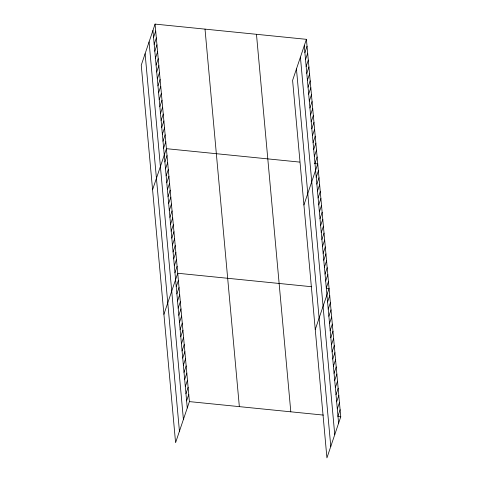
<?xml version="1.0" encoding="UTF-8"?>
<svg xmlns="http://www.w3.org/2000/svg" width="482" height="482" viewBox="0 0 482 482"><rect width="100%" height="100%" fill="white"/><g stroke="black" fill="none" stroke-linecap="round" stroke-linejoin="round"><path stroke-width="0.72" d="M155.071 24.1L141.25 65.166L175.587 442.669L189.408 401.608L155.071 24.1L306.413 39.331L340.75 416.834L326.929 457.9L292.592 80.392L306.413 39.331M153.553 37.397L155.704 31.023M154.186 44.32L156.331 37.939M154.812 51.243L156.957 44.862M155.445 58.159L157.59 51.785M156.072 65.082L158.217 58.708M156.704 72.005L158.849 65.624M157.331 78.928L159.476 72.547M157.963 85.844L160.108 79.47M158.59 92.767L160.735 86.386M159.223 99.69L161.368 93.309M159.849 106.606L161.994 100.232M160.482 113.529L162.627 107.155M161.108 120.452L163.253 114.071M161.735 127.375L163.886 120.994M162.368 134.291L164.513 127.917M162.994 141.214L165.145 134.833M163.627 148.137L165.772 141.756M152.583 189.739L166.404 148.679L299.708 162.091M164.886 161.976L167.031 155.602M165.513 168.899L167.664 162.518M166.145 175.816L168.29 169.441M166.772 182.738L168.923 176.364M167.405 189.661L169.55 183.281M168.031 196.584L170.176 190.203M168.664 203.5L170.809 197.126M169.29 210.423L171.435 204.043M169.923 217.346L172.068 210.965M170.55 224.263L172.695 217.888M171.182 231.185L173.327 224.811M171.809 238.108L173.954 231.728M172.442 245.031L174.586 238.65M173.068 251.947L175.213 245.573M173.701 258.87L175.846 252.49M174.327 265.793L176.472 259.412M174.954 272.71L177.105 266.335M163.916 314.318L177.731 273.258L311.733 286.742M176.237 286.766L178.382 280.385M176.882 293.893L179.027 287.519M177.533 301.027L179.678 294.647M178.183 308.155L180.328 301.78M178.828 315.288L180.973 308.908M179.479 322.416L181.624 316.041M180.123 329.549L182.274 323.169M180.774 336.677L182.919 330.303M181.425 343.811L183.57 337.43M182.069 350.938L184.22 344.564M182.72 358.072L184.865 351.691M183.371 365.199L185.516 358.825M184.016 372.333L186.166 365.952M184.666 379.461L186.811 373.086M185.317 386.594L187.462 380.214M185.962 393.722L188.107 387.347M186.612 400.855L188.757 394.475M304.895 52.628L307.04 46.248M305.528 59.545L307.673 53.171M306.154 66.468L308.299 60.093M306.787 73.391L308.932 67.01M307.414 80.313L309.558 73.933M308.046 87.23L310.191 80.855M308.673 94.153L310.818 87.772M309.299 101.075L311.45 94.695M309.932 107.992L312.077 101.618M310.559 114.915L312.71 108.54M311.191 121.838L313.336 115.457M311.818 128.76L313.969 122.38M312.45 135.677L314.595 129.303M313.077 142.6L315.228 136.219M313.71 149.522L315.855 143.142M314.336 156.439L316.487 150.065M314.969 163.362L317.114 156.987M303.925 204.971L317.74 163.904L314.276 163.555M316.228 177.207L318.373 170.827M316.855 184.124L319 177.75M317.487 191.047L319.632 184.666M318.114 197.969L320.259 191.589M318.747 204.886L320.892 198.512M319.373 211.809L321.518 205.434M320.006 218.732L322.151 212.351M320.632 225.654L322.777 219.274M321.265 232.571L323.41 226.197M321.892 239.494L324.037 233.113M322.518 246.416L324.669 240.036M323.151 253.333L325.296 246.959M323.777 260.256L325.928 253.881M324.41 267.179L326.555 260.798M325.037 274.101L327.188 267.721M325.669 281.018L327.814 274.644M326.296 287.941L328.447 281.56M315.252 329.549L329.073 288.483L326.302 288.206M327.573 301.991L329.724 295.617M328.224 309.125L330.369 302.744M328.875 316.252L331.02 309.878M329.519 323.386L331.67 317.005M330.17 330.513L332.315 324.139M330.821 337.647L332.966 331.267M331.465 344.775L333.616 338.4M332.116 351.908L334.261 345.528M332.767 359.036L334.912 352.661M333.411 366.169L335.556 359.789M334.062 373.297L336.207 366.923M334.713 380.431L336.858 374.05M335.358 387.558L337.502 381.184M336.008 394.692L338.153 388.311M336.653 401.819L338.804 395.445M337.304 408.953L339.449 402.572M337.954 416.087L340.099 409.706M189.408 401.608L323.404 415.092M337.972 416.556L340.75 416.834M304.269 45.706L338.599 423.214M300.413 57.153L334.749 434.662M296.448 68.944L330.779 446.453M256.472 34.3L290.803 411.809M205.013 29.125L239.349 406.633M152.927 30.48L187.263 407.989M149.071 41.922L183.407 419.43M145.106 53.719L179.437 431.227"/></g></svg>
